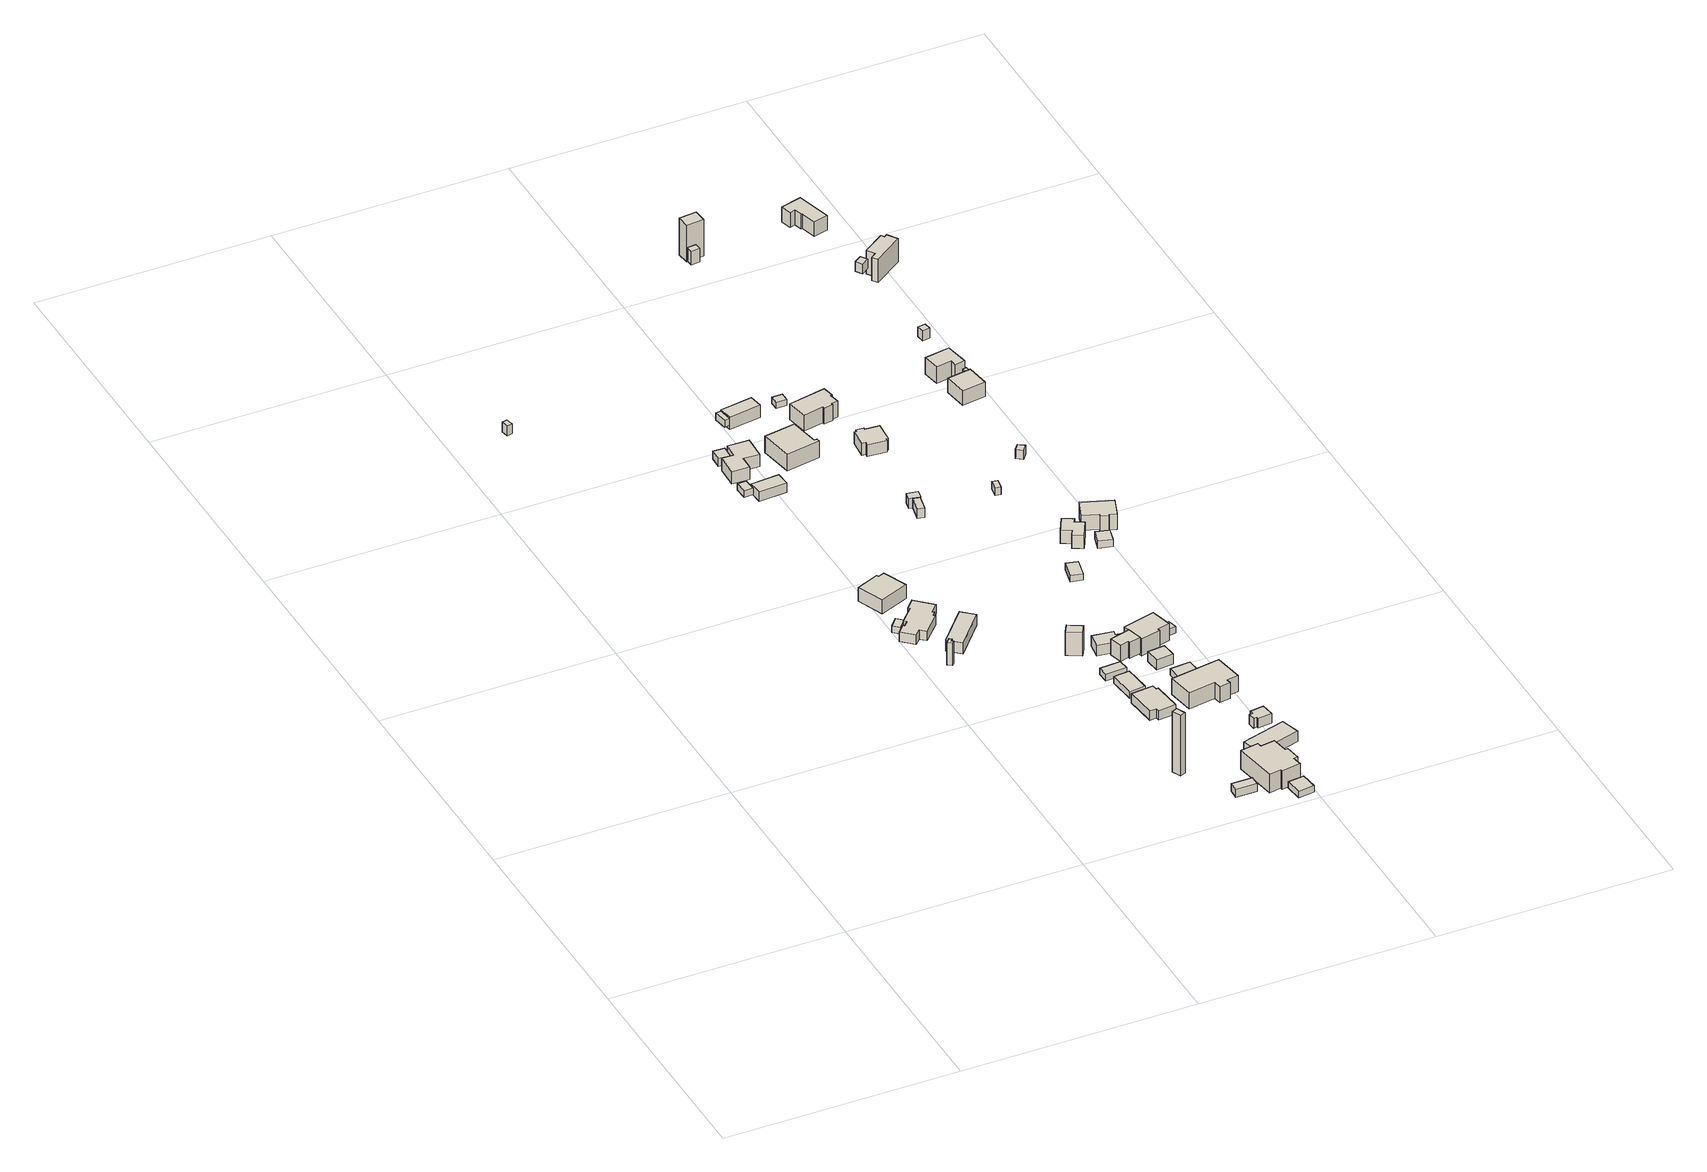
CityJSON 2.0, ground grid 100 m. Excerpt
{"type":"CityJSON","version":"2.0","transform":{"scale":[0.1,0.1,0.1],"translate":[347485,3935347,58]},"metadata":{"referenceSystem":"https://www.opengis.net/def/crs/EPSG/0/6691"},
"CityObjects":{
"building1":{"type":"Building","attributes":{"measuredHeight":5.3,"BuildingIDAttribute.prefecture":"14","BuildingIDAttribute.city":"14151","BuildingDetailAttribute.surveyYear":2015},"geometry":[{"type":"Solid","lod":"1","boundaries":[[[[0,1,2,3]],[[2,4,5,3]],[[1,6,4,2]],[[0,7,6,1]],[[3,5,7,0]],[[4,6,7,5]]]]}]},
"building2":{"type":"Building","attributes":{"usage":"411","storeysAboveGround":1,"BuildingIDAttribute.prefecture":"14","BuildingIDAttribute.city":"14151","BuildingDetailAttribute.totalFloorArea":38.49,"BuildingDetailAttribute.buildingFootprintArea":38.49,"BuildingDetailAttribute.buildingStructureType":"601","BuildingDetailAttribute.buildingStructureOrgType":"1","BuildingDetailAttribute.orgUsage":"10","BuildingDetailAttribute.surveyYear":2015},"geometry":[{"type":"Solid","lod":"1","boundaries":[[[[8,9,10,11]],[[10,12,13,11]],[[9,14,12,10]],[[8,15,14,9]],[[11,13,15,8]],[[12,14,15,13]]]]}]},
"building3":{"type":"Building","attributes":{"BuildingIDAttribute.prefecture":"14","BuildingIDAttribute.city":"14151","BuildingDetailAttribute.surveyYear":2015,"BuildingLandSlideRiskAttribute.description":"1","BuildingLandSlideRiskAttribute.areaType":"1"},"geometry":[{"type":"Solid","lod":"1","boundaries":[[[[16,17,18,19]],[[18,20,21,19]],[[17,22,20,18]],[[16,23,22,17]],[[19,21,23,16]],[[20,22,23,21]]]]}]},
"building4":{"type":"Building","attributes":{"measuredHeight":10.6,"BuildingIDAttribute.prefecture":"14","BuildingIDAttribute.city":"14151","BuildingDetailAttribute.surveyYear":2015,"BuildingLandSlideRiskAttribute.description":"1","BuildingLandSlideRiskAttribute.areaType":"1"},"geometry":[{"type":"Solid","lod":"1","boundaries":[[[[24,25,26,27,28,29]],[[28,30,31,29]],[[27,32,30,28]],[[26,33,32,27]],[[25,34,33,26]],[[24,35,34,25]],[[29,31,35,24]],[[30,32,33,34,35,31]]]]}]},
"building5":{"type":"Building","attributes":{"usage":"411","measuredHeight":4.2,"storeysAboveGround":1,"BuildingIDAttribute.prefecture":"14","BuildingIDAttribute.city":"14151","BuildingDetailAttribute.totalFloorArea":26.59,"BuildingDetailAttribute.buildingFootprintArea":26.59,"BuildingDetailAttribute.buildingStructureType":"601","BuildingDetailAttribute.buildingStructureOrgType":"1","BuildingDetailAttribute.orgUsage":"10","BuildingDetailAttribute.surveyYear":2015},"geometry":[{"type":"Solid","lod":"1","boundaries":[[[[36,37,38,39]],[[38,40,41,39]],[[37,42,40,38]],[[36,43,42,37]],[[39,41,43,36]],[[40,42,43,41]]]]}]},
"building6":{"type":"Building","attributes":{"usage":"411","measuredHeight":4.6,"storeysAboveGround":1,"BuildingIDAttribute.prefecture":"14","BuildingIDAttribute.city":"14151","BuildingDetailAttribute.totalFloorArea":85.21,"BuildingDetailAttribute.buildingFootprintArea":85.21,"BuildingDetailAttribute.buildingStructureType":"610","BuildingDetailAttribute.buildingStructureOrgType":"2","BuildingDetailAttribute.orgUsage":"10","BuildingDetailAttribute.surveyYear":2015},"geometry":[{"type":"Solid","lod":"1","boundaries":[[[[44,45,46,47]],[[46,48,49,47]],[[45,50,48,46]],[[44,51,50,45]],[[47,49,51,44]],[[48,50,51,49]]]]}]},
"building7":{"type":"Building","attributes":{"usage":"411","measuredHeight":6,"storeysAboveGround":2,"BuildingIDAttribute.prefecture":"14","BuildingIDAttribute.city":"14151","BuildingDetailAttribute.totalFloorArea":336.88,"BuildingDetailAttribute.buildingFootprintArea":168.44,"BuildingDetailAttribute.buildingStructureType":"601","BuildingDetailAttribute.buildingStructureOrgType":"1","BuildingDetailAttribute.orgUsage":"10","BuildingDetailAttribute.surveyYear":2015,"BuildingLandSlideRiskAttribute.description":"1","BuildingLandSlideRiskAttribute.areaType":"1"},"geometry":[{"type":"Solid","lod":"1","boundaries":[[[[52,53,54,55,56,57,58,59,60,61,62,63,64,65,66,67]],[[66,68,69,67]],[[65,70,68,66]],[[64,71,70,65]],[[63,72,71,64]],[[62,73,72,63]],[[61,74,73,62]],[[60,75,74,61]],[[59,76,75,60]],[[58,77,76,59]],[[57,78,77,58]],[[56,79,78,57]],[[55,80,79,56]],[[54,81,80,55]],[[53,82,81,54]],[[52,83,82,53]],[[67,69,83,52]],[[68,70,71,72,73,74,75,76,77,78,79,80,81,82,83,69]]]]}]},
"building8":{"type":"Building","attributes":{"usage":"411","measuredHeight":8.8,"storeysAboveGround":1,"BuildingIDAttribute.prefecture":"14","BuildingIDAttribute.city":"14151","BuildingDetailAttribute.totalFloorArea":153.99,"BuildingDetailAttribute.buildingFootprintArea":153.99,"BuildingDetailAttribute.buildingStructureType":"601","BuildingDetailAttribute.buildingStructureOrgType":"1","BuildingDetailAttribute.orgUsage":"10","BuildingDetailAttribute.surveyYear":2015},"geometry":[{"type":"Solid","lod":"1","boundaries":[[[[84,85,86,87,88,89,90,91]],[[90,92,93,91]],[[89,94,92,90]],[[88,95,94,89]],[[87,96,95,88]],[[86,97,96,87]],[[85,98,97,86]],[[84,99,98,85]],[[91,93,99,84]],[[92,94,95,96,97,98,99,93]]]]}]},
"building9":{"type":"Building","attributes":{"measuredHeight":6.4,"BuildingIDAttribute.prefecture":"14","BuildingIDAttribute.city":"14151","BuildingDetailAttribute.surveyYear":2015,"BuildingLandSlideRiskAttribute.description":"1","BuildingLandSlideRiskAttribute.areaType":"1"},"geometry":[{"type":"Solid","lod":"1","boundaries":[[[[100,101,102,103,104,105]],[[104,106,107,105]],[[103,108,106,104]],[[102,109,108,103]],[[101,110,109,102]],[[100,111,110,101]],[[105,107,111,100]],[[106,108,109,110,111,107]]]]}]},
"building10":{"type":"Building","attributes":{"usage":"422","measuredHeight":28.3,"storeysAboveGround":1,"BuildingIDAttribute.prefecture":"14","BuildingIDAttribute.city":"14151","BuildingDetailAttribute.totalFloorArea":10.8,"BuildingDetailAttribute.buildingFootprintArea":10.8,"BuildingDetailAttribute.buildingStructureType":"601","BuildingDetailAttribute.buildingStructureOrgType":"1","BuildingDetailAttribute.orgUsage":"138","BuildingDetailAttribute.surveyYear":2015,"BuildingLandSlideRiskAttribute.description":"1","BuildingLandSlideRiskAttribute.areaType":"1"},"geometry":[{"type":"Solid","lod":"1","boundaries":[[[[112,113,114,115]],[[114,116,117,115]],[[113,118,116,114]],[[112,119,118,113]],[[115,117,119,112]],[[116,118,119,117]]]]}]},
"building11":{"type":"Building","attributes":{"usage":"441","measuredHeight":5.8,"storeysAboveGround":1,"BuildingIDAttribute.prefecture":"14","BuildingIDAttribute.city":"14151","BuildingDetailAttribute.totalFloorArea":125.89,"BuildingDetailAttribute.buildingFootprintArea":125.89,"BuildingDetailAttribute.buildingStructureType":"610","BuildingDetailAttribute.buildingStructureOrgType":"2","BuildingDetailAttribute.orgUsage":"171","BuildingDetailAttribute.surveyYear":2015,"BuildingLandSlideRiskAttribute.description":"1","BuildingLandSlideRiskAttribute.areaType":"1"},"geometry":[{"type":"Solid","lod":"1","boundaries":[[[[120,121,122,123]],[[122,124,125,123]],[[121,126,124,122]],[[120,127,126,121]],[[123,125,127,120]],[[124,126,127,125]]]]}]},
"building12":{"type":"Building","attributes":{"measuredHeight":3.3,"BuildingIDAttribute.prefecture":"14","BuildingIDAttribute.city":"14151","BuildingDetailAttribute.surveyYear":2015},"geometry":[{"type":"Solid","lod":"1","boundaries":[[[[128,129,130,131,132]],[[131,133,134,132]],[[130,135,133,131]],[[129,136,135,130]],[[128,137,136,129]],[[132,134,137,128]],[[133,135,136,137,134]]]]}]},
"building13":{"type":"Building","attributes":{"usage":"411","measuredHeight":3.6,"storeysAboveGround":1,"BuildingIDAttribute.prefecture":"14","BuildingIDAttribute.city":"14151","BuildingDetailAttribute.totalFloorArea":31.59,"BuildingDetailAttribute.buildingFootprintArea":31.59,"BuildingDetailAttribute.buildingStructureType":"601","BuildingDetailAttribute.buildingStructureOrgType":"1","BuildingDetailAttribute.orgUsage":"10","BuildingDetailAttribute.surveyYear":2015,"BuildingLandSlideRiskAttribute.description":"1","BuildingLandSlideRiskAttribute.areaType":"1"},"geometry":[{"type":"Solid","lod":"1","boundaries":[[[[138,139,140,141]],[[140,142,143,141]],[[139,144,142,140]],[[138,145,144,139]],[[141,143,145,138]],[[142,144,145,143]]]]}]},
"building14":{"type":"Building","attributes":{"usage":"411","measuredHeight":10.8,"storeysAboveGround":2,"BuildingIDAttribute.prefecture":"14","BuildingIDAttribute.city":"14151","BuildingDetailAttribute.totalFloorArea":404.63,"BuildingDetailAttribute.buildingFootprintArea":202.32,"BuildingDetailAttribute.buildingStructureType":"601","BuildingDetailAttribute.buildingStructureOrgType":"1","BuildingDetailAttribute.orgUsage":"10","BuildingDetailAttribute.surveyYear":2015},"geometry":[{"type":"Solid","lod":"1","boundaries":[[[[146,147,148,149,150,151]],[[150,152,153,151]],[[149,154,152,150]],[[148,155,154,149]],[[147,156,155,148]],[[146,157,156,147]],[[151,153,157,146]],[[152,154,155,156,157,153]]]]}]},
"building15":{"type":"Building","attributes":{"usage":"411","measuredHeight":6.2,"storeysAboveGround":1,"BuildingIDAttribute.prefecture":"14","BuildingIDAttribute.city":"14151","BuildingDetailAttribute.totalFloorArea":83.81,"BuildingDetailAttribute.buildingFootprintArea":83.81,"BuildingDetailAttribute.buildingStructureType":"601","BuildingDetailAttribute.buildingStructureOrgType":"1","BuildingDetailAttribute.orgUsage":"10","BuildingDetailAttribute.surveyYear":2015},"geometry":[{"type":"Solid","lod":"1","boundaries":[[[[158,159,160,161,162]],[[161,163,164,162]],[[160,165,163,161]],[[159,166,165,160]],[[158,167,166,159]],[[162,164,167,158]],[[163,165,166,167,164]]]]}]},
"building16":{"type":"Building","attributes":{"usage":"411","measuredHeight":6.7,"storeysAboveGround":1,"BuildingIDAttribute.prefecture":"14","BuildingIDAttribute.city":"14151","BuildingDetailAttribute.totalFloorArea":151.53,"BuildingDetailAttribute.buildingFootprintArea":151.53,"BuildingDetailAttribute.buildingStructureType":"601","BuildingDetailAttribute.buildingStructureOrgType":"1","BuildingDetailAttribute.orgUsage":"10","BuildingDetailAttribute.surveyYear":2015,"BuildingRiverFloodingRiskAttribute.description":"1","BuildingRiverFloodingRiskAttribute.rankOrg":"1","BuildingRiverFloodingRiskAttribute.adminType":"2","BuildingRiverFloodingRiskAttribute.scale":"1","BuildingRiverFloodingRiskAttribute.depth":0.41,"BuildingRiverFloodingRiskAttribute.duration":1.92,"BuildingLandSlideRiskAttribute.description":"1","BuildingLandSlideRiskAttribute.areaType":"1"},"geometry":[{"type":"Solid","lod":"1","boundaries":[[[[168,169,170,171,172,173,174,175]],[[174,176,177,175]],[[173,178,176,174]],[[172,179,178,173]],[[171,180,179,172]],[[170,181,180,171]],[[169,182,181,170]],[[168,183,182,169]],[[175,177,183,168]],[[176,178,179,180,181,182,183,177]]]]}]},
"building17":{"type":"Building","attributes":{"usage":"411","measuredHeight":4.1,"storeysAboveGround":1,"BuildingIDAttribute.prefecture":"14","BuildingIDAttribute.city":"14151","BuildingDetailAttribute.totalFloorArea":80.03,"BuildingDetailAttribute.buildingFootprintArea":80.03,"BuildingDetailAttribute.buildingStructureType":"610","BuildingDetailAttribute.buildingStructureOrgType":"2","BuildingDetailAttribute.orgUsage":"10","BuildingDetailAttribute.surveyYear":2015,"BuildingRiverFloodingRiskAttribute.description":"1","BuildingRiverFloodingRiskAttribute.rankOrg":"1","BuildingRiverFloodingRiskAttribute.depth":0.01,"BuildingRiverFloodingRiskAttribute.adminType":"2","BuildingRiverFloodingRiskAttribute.scale":"2","BuildingRiverFloodingRiskAttribute.duration":1.92,"BuildingLandSlideRiskAttribute.description":"1","BuildingLandSlideRiskAttribute.areaType":"1"},"geometry":[{"type":"Solid","lod":"1","boundaries":[[[[184,185,186,187]],[[186,188,189,187]],[[185,190,188,186]],[[184,191,190,185]],[[187,189,191,184]],[[188,190,191,189]]]]}]},
"building18":{"type":"Building","attributes":{"usage":"411","storeysAboveGround":1,"BuildingIDAttribute.prefecture":"14","BuildingIDAttribute.city":"14151","BuildingDetailAttribute.totalFloorArea":42.24,"BuildingDetailAttribute.buildingFootprintArea":42.24,"BuildingDetailAttribute.buildingStructureType":"610","BuildingDetailAttribute.buildingStructureOrgType":"2","BuildingDetailAttribute.orgUsage":"10","BuildingDetailAttribute.surveyYear":2015,"BuildingRiverFloodingRiskAttribute.description":"1","BuildingRiverFloodingRiskAttribute.rankOrg":"1","BuildingRiverFloodingRiskAttribute.depth":0.15,"BuildingRiverFloodingRiskAttribute.adminType":"2","BuildingRiverFloodingRiskAttribute.scale":"2","BuildingRiverFloodingRiskAttribute.duration":1.92,"BuildingLandSlideRiskAttribute.description":"1","BuildingLandSlideRiskAttribute.areaType":"1"},"geometry":[{"type":"Solid","lod":"1","boundaries":[[[[192,193,194,195]],[[194,196,197,195]],[[193,198,196,194]],[[192,199,198,193]],[[195,197,199,192]],[[196,198,199,197]]]]}]},
"building19":{"type":"Building","attributes":{"measuredHeight":13.4,"BuildingIDAttribute.prefecture":"14","BuildingIDAttribute.city":"14151","BuildingDetailAttribute.surveyYear":2015,"BuildingRiverFloodingRiskAttribute.description":"1","BuildingRiverFloodingRiskAttribute.rankOrg":"2","BuildingRiverFloodingRiskAttribute.depth":0.9,"BuildingRiverFloodingRiskAttribute.adminType":"2","BuildingRiverFloodingRiskAttribute.scale":"2","BuildingRiverFloodingRiskAttribute.duration":2.08,"BuildingLandSlideRiskAttribute.description":"1","BuildingLandSlideRiskAttribute.areaType":"1"},"geometry":[{"type":"Solid","lod":"1","boundaries":[[[[200,201,202,203]],[[202,204,205,203]],[[201,206,204,202]],[[200,207,206,201]],[[203,205,207,200]],[[204,206,207,205]]]]}]},
"building20":{"type":"Building","attributes":{"usage":"411","measuredHeight":11.6,"storeysAboveGround":2,"BuildingIDAttribute.prefecture":"14","BuildingIDAttribute.city":"14151","BuildingDetailAttribute.totalFloorArea":455.77,"BuildingDetailAttribute.buildingFootprintArea":227.88,"BuildingDetailAttribute.buildingStructureType":"601","BuildingDetailAttribute.buildingStructureOrgType":"1","BuildingDetailAttribute.orgUsage":"10","BuildingDetailAttribute.surveyYear":2015,"BuildingRiverFloodingRiskAttribute.description":"1","BuildingRiverFloodingRiskAttribute.rankOrg":"1","BuildingRiverFloodingRiskAttribute.depth":0.26,"BuildingRiverFloodingRiskAttribute.adminType":"2","BuildingRiverFloodingRiskAttribute.scale":"2","BuildingRiverFloodingRiskAttribute.duration":2.17,"BuildingLandSlideRiskAttribute.description":"1","BuildingLandSlideRiskAttribute.areaType":"1"},"geometry":[{"type":"Solid","lod":"1","boundaries":[[[[208,209,210,211,212,213,214,215,216,217,218,219]],[[218,220,221,219]],[[217,222,220,218]],[[216,223,222,217]],[[215,224,223,216]],[[214,225,224,215]],[[213,226,225,214]],[[212,227,226,213]],[[211,228,227,212]],[[210,229,228,211]],[[209,230,229,210]],[[208,231,230,209]],[[219,221,231,208]],[[220,222,223,224,225,226,227,228,229,230,231,221]]]]}]},
"building21":{"type":"Building","attributes":{"usage":"411","storeysAboveGround":1,"BuildingIDAttribute.prefecture":"14","BuildingIDAttribute.city":"14151","BuildingDetailAttribute.totalFloorArea":51.06,"BuildingDetailAttribute.buildingFootprintArea":51.06,"BuildingDetailAttribute.buildingStructureType":"601","BuildingDetailAttribute.buildingStructureOrgType":"1","BuildingDetailAttribute.orgUsage":"10","BuildingDetailAttribute.surveyYear":2015,"BuildingRiverFloodingRiskAttribute.description":"1","BuildingRiverFloodingRiskAttribute.rankOrg":"1","BuildingRiverFloodingRiskAttribute.adminType":"2","BuildingRiverFloodingRiskAttribute.scale":"1","BuildingRiverFloodingRiskAttribute.depth":0.18,"BuildingLandSlideRiskAttribute.description":"1","BuildingLandSlideRiskAttribute.areaType":"1"},"geometry":[{"type":"Solid","lod":"1","boundaries":[[[[232,233,234,235]],[[234,236,237,235]],[[233,238,236,234]],[[232,239,238,233]],[[235,237,239,232]],[[236,238,239,237]]]]}]},
"building22":{"type":"Building","attributes":{"measuredHeight":7.9,"BuildingIDAttribute.prefecture":"14","BuildingIDAttribute.city":"14151","BuildingDetailAttribute.surveyYear":2015},"geometry":[{"type":"Solid","lod":"1","boundaries":[[[[240,241,242,243]],[[242,244,245,243]],[[241,246,244,242]],[[240,247,246,241]],[[243,245,247,240]],[[244,246,247,245]]]]}]},
"building23":{"type":"Building","attributes":{"BuildingIDAttribute.prefecture":"14","BuildingIDAttribute.city":"14151","BuildingDetailAttribute.surveyYear":2015},"geometry":[{"type":"Solid","lod":"1","boundaries":[[[[248,249,250,251]],[[250,252,253,251]],[[249,254,252,250]],[[248,255,254,249]],[[251,253,255,248]],[[252,254,255,253]]]]}]},
"building24":{"type":"Building","attributes":{"measuredHeight":5.3,"BuildingIDAttribute.prefecture":"14","BuildingIDAttribute.city":"14151","BuildingDetailAttribute.surveyYear":2015},"geometry":[{"type":"Solid","lod":"1","boundaries":[[[[256,257,258,242,241,259]],[[241,260,261,259]],[[242,262,260,241]],[[258,263,262,242]],[[257,264,263,258]],[[256,265,264,257]],[[259,261,265,256]],[[260,262,263,264,265,261]]]]}]},
"building25":{"type":"Building","attributes":{"usage":"411","measuredHeight":10,"storeysAboveGround":2,"BuildingIDAttribute.prefecture":"14","BuildingIDAttribute.city":"14151","BuildingDetailAttribute.totalFloorArea":257.56,"BuildingDetailAttribute.buildingFootprintArea":128.78,"BuildingDetailAttribute.buildingStructureType":"601","BuildingDetailAttribute.buildingStructureOrgType":"1","BuildingDetailAttribute.orgUsage":"10","BuildingDetailAttribute.surveyYear":2015},"geometry":[{"type":"Solid","lod":"1","boundaries":[[[[266,267,268,269,270,271,272,273,274,275]],[[274,276,277,275]],[[273,278,276,274]],[[272,279,278,273]],[[271,280,279,272]],[[270,281,280,271]],[[269,282,281,270]],[[268,283,282,269]],[[267,284,283,268]],[[266,285,284,267]],[[275,277,285,266]],[[276,278,279,280,281,282,283,284,285,277]]]]}]},
"building26":{"type":"Building","attributes":{"usage":"411","measuredHeight":5.3,"storeysAboveGround":1,"BuildingIDAttribute.prefecture":"14","BuildingIDAttribute.city":"14151","BuildingDetailAttribute.totalFloorArea":72.63,"BuildingDetailAttribute.buildingFootprintArea":72.63,"BuildingDetailAttribute.buildingStructureType":"601","BuildingDetailAttribute.buildingStructureOrgType":"1","BuildingDetailAttribute.orgUsage":"10","BuildingDetailAttribute.surveyYear":2015,"BuildingRiverFloodingRiskAttribute.description":"1","BuildingRiverFloodingRiskAttribute.rankOrg":"2","BuildingRiverFloodingRiskAttribute.depth":1.28,"BuildingRiverFloodingRiskAttribute.adminType":"2","BuildingRiverFloodingRiskAttribute.scale":"2","BuildingRiverFloodingRiskAttribute.duration":2.08,"BuildingLandSlideRiskAttribute.description":"1","BuildingLandSlideRiskAttribute.areaType":"1"},"geometry":[{"type":"Solid","lod":"1","boundaries":[[[[286,287,288,289,290,291,292,293]],[[292,294,295,293]],[[291,296,294,292]],[[290,297,296,291]],[[289,298,297,290]],[[288,299,298,289]],[[287,300,299,288]],[[286,301,300,287]],[[293,295,301,286]],[[294,296,297,298,299,300,301,295]]]]}]},
"building27":{"type":"Building","attributes":{"usage":"411","measuredHeight":6.2,"storeysAboveGround":2,"BuildingIDAttribute.prefecture":"14","BuildingIDAttribute.city":"14151","BuildingDetailAttribute.totalFloorArea":341.11,"BuildingDetailAttribute.buildingFootprintArea":170.55,"BuildingDetailAttribute.buildingStructureType":"601","BuildingDetailAttribute.buildingStructureOrgType":"1","BuildingDetailAttribute.orgUsage":"10","BuildingDetailAttribute.surveyYear":2015,"BuildingRiverFloodingRiskAttribute.description":"1","BuildingRiverFloodingRiskAttribute.rankOrg":"1","BuildingRiverFloodingRiskAttribute.adminType":"2","BuildingRiverFloodingRiskAttribute.scale":"1","BuildingRiverFloodingRiskAttribute.depth":0.61,"BuildingRiverFloodingRiskAttribute.duration":2.17,"BuildingLandSlideRiskAttribute.description":"1","BuildingLandSlideRiskAttribute.areaType":"1"},"geometry":[{"type":"Solid","lod":"1","boundaries":[[[[302,303,304,305]],[[304,306,307,305]],[[303,308,306,304]],[[302,309,308,303]],[[305,307,309,302]],[[306,308,309,307]]]]}]},
"building28":{"type":"Building","attributes":{"usage":"411","measuredHeight":8.1,"storeysAboveGround":2,"BuildingIDAttribute.prefecture":"14","BuildingIDAttribute.city":"14151","BuildingDetailAttribute.totalFloorArea":94.32,"BuildingDetailAttribute.buildingFootprintArea":47.16,"BuildingDetailAttribute.buildingStructureType":"601","BuildingDetailAttribute.buildingStructureOrgType":"1","BuildingDetailAttribute.orgUsage":"10","BuildingDetailAttribute.surveyYear":2015,"BuildingRiverFloodingRiskAttribute.description":"1","BuildingRiverFloodingRiskAttribute.rankOrg":"2","BuildingRiverFloodingRiskAttribute.depth":0.56,"BuildingRiverFloodingRiskAttribute.adminType":"2","BuildingRiverFloodingRiskAttribute.scale":"2","BuildingRiverFloodingRiskAttribute.duration":2.08,"BuildingLandSlideRiskAttribute.description":"1","BuildingLandSlideRiskAttribute.areaType":"1"},"geometry":[{"type":"Solid","lod":"1","boundaries":[[[[310,311,312,313,314,315]],[[314,316,317,315]],[[313,318,316,314]],[[312,319,318,313]],[[311,320,319,312]],[[310,321,320,311]],[[315,317,321,310]],[[316,318,319,320,321,317]]]]}]},
"building29":{"type":"Building","attributes":{"usage":"411","measuredHeight":6.6,"storeysAboveGround":1,"BuildingIDAttribute.prefecture":"14","BuildingIDAttribute.city":"14151","BuildingDetailAttribute.totalFloorArea":65.5,"BuildingDetailAttribute.buildingFootprintArea":65.5,"BuildingDetailAttribute.buildingStructureType":"601","BuildingDetailAttribute.buildingStructureOrgType":"1","BuildingDetailAttribute.orgUsage":"10","BuildingDetailAttribute.surveyYear":2015},"geometry":[{"type":"Solid","lod":"1","boundaries":[[[[322,323,324,325,326,327,328,329,330,331,332,333]],[[332,334,335,333]],[[331,336,334,332]],[[330,337,336,331]],[[329,338,337,330]],[[328,339,338,329]],[[327,340,339,328]],[[326,341,340,327]],[[325,342,341,326]],[[324,343,342,325]],[[323,344,343,324]],[[322,345,344,323]],[[333,335,345,322]],[[334,336,337,338,339,340,341,342,343,344,345,335]]]]}]},
"building30":{"type":"Building","attributes":{"usage":"411","measuredHeight":9,"storeysAboveGround":2,"BuildingIDAttribute.prefecture":"14","BuildingIDAttribute.city":"14151","BuildingDetailAttribute.totalFloorArea":408.32,"BuildingDetailAttribute.buildingFootprintArea":204.16,"BuildingDetailAttribute.buildingStructureType":"601","BuildingDetailAttribute.buildingStructureOrgType":"1","BuildingDetailAttribute.orgUsage":"10","BuildingDetailAttribute.surveyYear":2015,"BuildingRiverFloodingRiskAttribute.description":"1","BuildingRiverFloodingRiskAttribute.rankOrg":"1","BuildingRiverFloodingRiskAttribute.adminType":"2","BuildingRiverFloodingRiskAttribute.scale":"1","BuildingRiverFloodingRiskAttribute.depth":0.4,"BuildingRiverFloodingRiskAttribute.duration":3.83,"BuildingLandSlideRiskAttribute.description":"1","BuildingLandSlideRiskAttribute.areaType":"1"},"geometry":[{"type":"Solid","lod":"1","boundaries":[[[[346,347,348,349,350,351,352,353]],[[352,354,355,353]],[[351,356,354,352]],[[350,357,356,351]],[[349,358,357,350]],[[348,359,358,349]],[[347,360,359,348]],[[346,361,360,347]],[[353,355,361,346]],[[354,356,357,358,359,360,361,355]]]]}]},
"building31":{"type":"Building","attributes":{"usage":"411","measuredHeight":5.1,"storeysAboveGround":2,"BuildingIDAttribute.prefecture":"14","BuildingIDAttribute.city":"14151","BuildingDetailAttribute.totalFloorArea":80.54,"BuildingDetailAttribute.buildingFootprintArea":40.27,"BuildingDetailAttribute.buildingStructureType":"601","BuildingDetailAttribute.buildingStructureOrgType":"1","BuildingDetailAttribute.orgUsage":"10","BuildingDetailAttribute.surveyYear":2015,"BuildingRiverFloodingRiskAttribute.description":"1","BuildingRiverFloodingRiskAttribute.rankOrg":"1","BuildingRiverFloodingRiskAttribute.depth":0.43,"BuildingRiverFloodingRiskAttribute.adminType":"2","BuildingRiverFloodingRiskAttribute.scale":"2","BuildingRiverFloodingRiskAttribute.duration":1.92},"geometry":[{"type":"Solid","lod":"1","boundaries":[[[[362,363,364,365]],[[364,366,367,365]],[[363,368,366,364]],[[362,369,368,363]],[[365,367,369,362]],[[366,368,369,367]]]]}]},
"building32":{"type":"Building","attributes":{"usage":"411","measuredHeight":3.3,"storeysAboveGround":1,"BuildingIDAttribute.prefecture":"14","BuildingIDAttribute.city":"14151","BuildingDetailAttribute.totalFloorArea":53.69,"BuildingDetailAttribute.buildingFootprintArea":53.69,"BuildingDetailAttribute.buildingStructureType":"610","BuildingDetailAttribute.buildingStructureOrgType":"2","BuildingDetailAttribute.orgUsage":"10","BuildingDetailAttribute.surveyYear":2015,"BuildingRiverFloodingRiskAttribute.description":"1","BuildingRiverFloodingRiskAttribute.rankOrg":"1","BuildingRiverFloodingRiskAttribute.adminType":"2","BuildingRiverFloodingRiskAttribute.scale":"1","BuildingRiverFloodingRiskAttribute.depth":0.62,"BuildingRiverFloodingRiskAttribute.duration":3.83,"BuildingLandSlideRiskAttribute.description":"1","BuildingLandSlideRiskAttribute.areaType":"1"},"geometry":[{"type":"Solid","lod":"1","boundaries":[[[[370,371,372,373]],[[372,374,375,373]],[[371,376,374,372]],[[370,377,376,371]],[[373,375,377,370]],[[374,376,377,375]]]]}]},
"building33":{"type":"Building","attributes":{"usage":"411","measuredHeight":5.5,"storeysAboveGround":1,"BuildingIDAttribute.prefecture":"14","BuildingIDAttribute.city":"14151","BuildingDetailAttribute.totalFloorArea":38.95,"BuildingDetailAttribute.buildingFootprintArea":38.95,"BuildingDetailAttribute.buildingStructureType":"610","BuildingDetailAttribute.buildingStructureOrgType":"2","BuildingDetailAttribute.orgUsage":"10","BuildingDetailAttribute.surveyYear":2015,"BuildingRiverFloodingRiskAttribute.description":"1","BuildingRiverFloodingRiskAttribute.rankOrg":"1","BuildingRiverFloodingRiskAttribute.adminType":"2","BuildingRiverFloodingRiskAttribute.scale":"1","BuildingRiverFloodingRiskAttribute.depth":0.92,"BuildingRiverFloodingRiskAttribute.duration":3.5,"BuildingLandSlideRiskAttribute.description":"1","BuildingLandSlideRiskAttribute.areaType":"1"},"geometry":[{"type":"Solid","lod":"1","boundaries":[[[[378,379,380,381,382,383,384,385]],[[384,386,387,385]],[[383,388,386,384]],[[382,389,388,383]],[[381,390,389,382]],[[380,391,390,381]],[[379,392,391,380]],[[378,393,392,379]],[[385,387,393,378]],[[386,388,389,390,391,392,393,387]]]]}]},
"building34":{"type":"Building","attributes":{"measuredHeight":4.4,"BuildingIDAttribute.prefecture":"14","BuildingIDAttribute.city":"14151","BuildingDetailAttribute.surveyYear":2015},"geometry":[{"type":"Solid","lod":"1","boundaries":[[[[394,395,396,397]],[[396,398,399,397]],[[395,400,398,396]],[[394,401,400,395]],[[397,399,401,394]],[[398,400,401,399]]]]}]},
"building35":{"type":"Building","attributes":{"usage":"411","measuredHeight":9.3,"storeysAboveGround":2,"BuildingIDAttribute.prefecture":"14","BuildingIDAttribute.city":"14151","BuildingDetailAttribute.totalFloorArea":243.33,"BuildingDetailAttribute.buildingFootprintArea":121.67,"BuildingDetailAttribute.buildingStructureType":"601","BuildingDetailAttribute.buildingStructureOrgType":"1","BuildingDetailAttribute.orgUsage":"10","BuildingDetailAttribute.surveyYear":2015,"BuildingRiverFloodingRiskAttribute.description":"1","BuildingRiverFloodingRiskAttribute.rankOrg":"1","BuildingRiverFloodingRiskAttribute.adminType":"2","BuildingRiverFloodingRiskAttribute.scale":"1","BuildingRiverFloodingRiskAttribute.depth":0.59,"BuildingRiverFloodingRiskAttribute.duration":3.33,"BuildingLandSlideRiskAttribute.description":"1","BuildingLandSlideRiskAttribute.areaType":"1"},"geometry":[{"type":"Solid","lod":"1","boundaries":[[[[402,403,404,405,406,407]],[[406,408,409,407]],[[405,410,408,406]],[[404,411,410,405]],[[403,412,411,404]],[[402,413,412,403]],[[407,409,413,402]],[[408,410,411,412,413,409]]]]}]},
"building36":{"type":"Building","attributes":{"usage":"411","storeysAboveGround":1,"BuildingIDAttribute.prefecture":"14","BuildingIDAttribute.city":"14151","BuildingDetailAttribute.totalFloorArea":36,"BuildingDetailAttribute.buildingFootprintArea":36,"BuildingDetailAttribute.buildingStructureType":"601","BuildingDetailAttribute.buildingStructureOrgType":"1","BuildingDetailAttribute.orgUsage":"10","BuildingDetailAttribute.surveyYear":2015,"BuildingRiverFloodingRiskAttribute.description":"1","BuildingRiverFloodingRiskAttribute.rankOrg":"1","BuildingRiverFloodingRiskAttribute.depth":0.13,"BuildingRiverFloodingRiskAttribute.adminType":"2","BuildingRiverFloodingRiskAttribute.scale":"2","BuildingRiverFloodingRiskAttribute.duration":1.25},"geometry":[{"type":"Solid","lod":"1","boundaries":[[[[414,415,416,417]],[[416,418,419,417]],[[415,420,418,416]],[[414,421,420,415]],[[417,419,421,414]],[[418,420,421,419]]]]}]},
"building37":{"type":"Building","attributes":{"BuildingIDAttribute.prefecture":"14","BuildingIDAttribute.city":"14151","BuildingDetailAttribute.surveyYear":2015,"BuildingRiverFloodingRiskAttribute.description":"1","BuildingRiverFloodingRiskAttribute.rankOrg":"1","BuildingRiverFloodingRiskAttribute.adminType":"2","BuildingRiverFloodingRiskAttribute.scale":"1","BuildingRiverFloodingRiskAttribute.depth":0.6,"BuildingRiverFloodingRiskAttribute.duration":3.33},"geometry":[{"type":"Solid","lod":"1","boundaries":[[[[422,423,424,425]],[[424,426,427,425]],[[423,428,426,424]],[[422,429,428,423]],[[425,427,429,422]],[[426,428,429,427]]]]}]},
"building38":{"type":"Building","attributes":{"measuredHeight":3.9,"BuildingIDAttribute.prefecture":"14","BuildingIDAttribute.city":"14151","BuildingDetailAttribute.surveyYear":2015},"geometry":[{"type":"Solid","lod":"1","boundaries":[[[[430,431,432,433]],[[432,434,435,433]],[[431,436,434,432]],[[430,437,436,431]],[[433,435,437,430]],[[434,436,437,435]]]]}]},
"building39":{"type":"Building","attributes":{"usage":"411","measuredHeight":10.2,"storeysAboveGround":2,"BuildingIDAttribute.prefecture":"14","BuildingIDAttribute.city":"14151","BuildingDetailAttribute.totalFloorArea":132.44,"BuildingDetailAttribute.buildingFootprintArea":66.22,"BuildingDetailAttribute.buildingStructureType":"601","BuildingDetailAttribute.buildingStructureOrgType":"1","BuildingDetailAttribute.orgUsage":"10","BuildingDetailAttribute.surveyYear":2015,"BuildingRiverFloodingRiskAttribute.description":"1","BuildingRiverFloodingRiskAttribute.rankOrg":"1","BuildingRiverFloodingRiskAttribute.adminType":"2","BuildingRiverFloodingRiskAttribute.scale":"1","BuildingRiverFloodingRiskAttribute.depth":0.64,"BuildingRiverFloodingRiskAttribute.duration":3.75},"geometry":[{"type":"Solid","lod":"1","boundaries":[[[[438,439,440,441,442,443,444,445]],[[444,446,447,445]],[[443,448,446,444]],[[442,449,448,443]],[[441,450,449,442]],[[440,451,450,441]],[[439,452,451,440]],[[438,453,452,439]],[[445,447,453,438]],[[446,448,449,450,451,452,453,447]]]]}]},
"building40":{"type":"Building","attributes":{"usage":"411","measuredHeight":3.8,"storeysAboveGround":1,"BuildingIDAttribute.prefecture":"14","BuildingIDAttribute.city":"14151","BuildingDetailAttribute.totalFloorArea":31.02,"BuildingDetailAttribute.buildingFootprintArea":31.02,"BuildingDetailAttribute.buildingStructureType":"601","BuildingDetailAttribute.buildingStructureOrgType":"1","BuildingDetailAttribute.orgUsage":"10","BuildingDetailAttribute.surveyYear":2015,"BuildingRiverFloodingRiskAttribute.description":"1","BuildingRiverFloodingRiskAttribute.rankOrg":"1","BuildingRiverFloodingRiskAttribute.adminType":"2","BuildingRiverFloodingRiskAttribute.scale":"1","BuildingRiverFloodingRiskAttribute.depth":1.05,"BuildingRiverFloodingRiskAttribute.duration":3.75},"geometry":[{"type":"Solid","lod":"1","boundaries":[[[[454,455,456,457]],[[456,458,459,457]],[[455,460,458,456]],[[454,461,460,455]],[[457,459,461,454]],[[458,460,461,459]]]]}]},
"building41":{"type":"Building","attributes":{"usage":"431","measuredHeight":14.3,"storeysAboveGround":1,"BuildingIDAttribute.prefecture":"14","BuildingIDAttribute.city":"14151","BuildingDetailAttribute.totalFloorArea":26.83,"BuildingDetailAttribute.buildingFootprintArea":26.83,"BuildingDetailAttribute.buildingStructureType":"610","BuildingDetailAttribute.buildingStructureOrgType":"2","BuildingDetailAttribute.orgUsage":"143","BuildingDetailAttribute.surveyYear":2015,"BuildingLandSlideRiskAttribute.description":"1","BuildingLandSlideRiskAttribute.areaType":"1"},"geometry":[{"type":"Solid","lod":"1","boundaries":[[[[462,463,464,465]],[[464,466,467,465]],[[463,468,466,464]],[[462,469,468,463]],[[465,467,469,462]],[[466,468,469,467]]]]}]},
"building42":{"type":"Building","attributes":{"measuredHeight":7.5,"BuildingIDAttribute.prefecture":"14","BuildingIDAttribute.city":"14151","BuildingDetailAttribute.surveyYear":2015,"BuildingRiverFloodingRiskAttribute.description":"1","BuildingRiverFloodingRiskAttribute.rankOrg":"1","BuildingRiverFloodingRiskAttribute.adminType":"2","BuildingRiverFloodingRiskAttribute.scale":"1"},"geometry":[{"type":"Solid","lod":"1","boundaries":[[[[470,471,472,473]],[[472,474,475,473]],[[471,476,474,472]],[[470,477,476,471]],[[473,475,477,470]],[[474,476,477,475]]]]}]},
"building43":{"type":"Building","attributes":{"usage":"431","measuredHeight":18,"storeysAboveGround":1,"BuildingIDAttribute.prefecture":"14","BuildingIDAttribute.city":"14151","BuildingDetailAttribute.totalFloorArea":41.31,"BuildingDetailAttribute.buildingFootprintArea":41.31,"BuildingDetailAttribute.buildingStructureType":"610","BuildingDetailAttribute.buildingStructureOrgType":"2","BuildingDetailAttribute.orgUsage":"143","BuildingDetailAttribute.surveyYear":2015,"BuildingLandSlideRiskAttribute.description":"1","BuildingLandSlideRiskAttribute.areaType":"1"},"geometry":[{"type":"Solid","lod":"1","boundaries":[[[[478,479,480,481]],[[480,482,483,481]],[[479,484,482,480]],[[478,485,484,479]],[[481,483,485,478]],[[482,484,485,483]]]]}]},
"building44":{"type":"Building","attributes":{"usage":"411","measuredHeight":9,"storeysAboveGround":1,"BuildingIDAttribute.prefecture":"14","BuildingIDAttribute.city":"14151","BuildingDetailAttribute.totalFloorArea":123.15,"BuildingDetailAttribute.buildingFootprintArea":123.15,"BuildingDetailAttribute.buildingStructureType":"601","BuildingDetailAttribute.buildingStructureOrgType":"1","BuildingDetailAttribute.orgUsage":"10","BuildingDetailAttribute.surveyYear":2015,"BuildingRiverFloodingRiskAttribute.description":"1","BuildingRiverFloodingRiskAttribute.rankOrg":"1","BuildingRiverFloodingRiskAttribute.adminType":"2","BuildingRiverFloodingRiskAttribute.scale":"1","BuildingRiverFloodingRiskAttribute.depth":0.66,"BuildingRiverFloodingRiskAttribute.duration":3.75},"geometry":[{"type":"Solid","lod":"1","boundaries":[[[[486,487,488,489,490,491,492,493]],[[492,494,495,493]],[[491,496,494,492]],[[490,497,496,491]],[[489,498,497,490]],[[488,499,498,489]],[[487,500,499,488]],[[486,501,500,487]],[[493,495,501,486]],[[494,496,497,498,499,500,501,495]]]]}]},
"building45":{"type":"Building","attributes":{"usage":"411","measuredHeight":8.4,"storeysAboveGround":2,"BuildingIDAttribute.prefecture":"14","BuildingIDAttribute.city":"14151","BuildingDetailAttribute.totalFloorArea":174.75,"BuildingDetailAttribute.buildingFootprintArea":87.38,"BuildingDetailAttribute.buildingStructureType":"601","BuildingDetailAttribute.buildingStructureOrgType":"1","BuildingDetailAttribute.orgUsage":"10","BuildingDetailAttribute.surveyYear":2015,"BuildingRiverFloodingRiskAttribute.description":"1","BuildingRiverFloodingRiskAttribute.rankOrg":"1","BuildingRiverFloodingRiskAttribute.adminType":"2","BuildingRiverFloodingRiskAttribute.scale":"1"},"geometry":[{"type":"Solid","lod":"1","boundaries":[[[[502,503,504,505]],[[504,506,507,505]],[[503,508,506,504]],[[502,509,508,503]],[[505,507,509,502]],[[506,508,509,507]]]]}]},
"building46":{"type":"Building","attributes":{"usage":"411","measuredHeight":9,"storeysAboveGround":2,"BuildingIDAttribute.prefecture":"14","BuildingIDAttribute.city":"14151","BuildingDetailAttribute.totalFloorArea":159.65,"BuildingDetailAttribute.buildingFootprintArea":79.83,"BuildingDetailAttribute.buildingStructureType":"601","BuildingDetailAttribute.buildingStructureOrgType":"1","BuildingDetailAttribute.orgUsage":"10","BuildingDetailAttribute.surveyYear":2015},"geometry":[{"type":"Solid","lod":"1","boundaries":[[[[510,511,512,513,514,515]],[[514,516,517,515]],[[513,518,516,514]],[[512,519,518,513]],[[511,520,519,512]],[[510,521,520,511]],[[515,517,521,510]],[[516,518,519,520,521,517]]]]}]},
"building47":{"type":"Building","attributes":{"measuredHeight":4.6,"BuildingIDAttribute.prefecture":"14","BuildingIDAttribute.city":"14151","BuildingDetailAttribute.surveyYear":2015},"geometry":[{"type":"Solid","lod":"1","boundaries":[[[[522,523,524,525]],[[524,526,527,525]],[[523,528,526,524]],[[522,529,528,523]],[[525,527,529,522]],[[526,528,529,527]]]]}]},
"building48":{"type":"Building","attributes":{"measuredHeight":5.2,"BuildingIDAttribute.prefecture":"14","BuildingIDAttribute.city":"14151","BuildingDetailAttribute.surveyYear":2015},"geometry":[{"type":"Solid","lod":"1","boundaries":[[[[530,531,532,533]],[[532,534,535,533]],[[531,536,534,532]],[[530,537,536,531]],[[533,535,537,530]],[[534,536,537,535]]]]}]},
"building49":{"type":"Building","attributes":{"measuredHeight":5.2,"BuildingIDAttribute.prefecture":"14","BuildingIDAttribute.city":"14151","BuildingDetailAttribute.surveyYear":2015,"BuildingRiverFloodingRiskAttribute.description":"1","BuildingRiverFloodingRiskAttribute.rankOrg":"1","BuildingRiverFloodingRiskAttribute.adminType":"2","BuildingRiverFloodingRiskAttribute.scale":"1","BuildingRiverFloodingRiskAttribute.depth":0.28,"BuildingRiverFloodingRiskAttribute.duration":2.17,"BuildingLandSlideRiskAttribute.description":"1","BuildingLandSlideRiskAttribute.areaType":"1"},"geometry":[{"type":"Solid","lod":"1","boundaries":[[[[538,539,540,541]],[[540,542,543,541]],[[539,544,542,540]],[[538,545,544,539]],[[541,543,545,538]],[[542,544,545,543]]]]}]},
"building50":{"type":"Building","attributes":{"usage":"411","measuredHeight":7.5,"storeysAboveGround":1,"BuildingIDAttribute.prefecture":"14","BuildingIDAttribute.city":"14151","BuildingDetailAttribute.totalFloorArea":114.64,"BuildingDetailAttribute.buildingFootprintArea":114.64,"BuildingDetailAttribute.buildingStructureType":"601","BuildingDetailAttribute.buildingStructureOrgType":"1","BuildingDetailAttribute.orgUsage":"10","BuildingDetailAttribute.surveyYear":2015,"BuildingRiverFloodingRiskAttribute.description":"1","BuildingRiverFloodingRiskAttribute.rankOrg":"1","BuildingRiverFloodingRiskAttribute.adminType":"2","BuildingRiverFloodingRiskAttribute.scale":"1","BuildingRiverFloodingRiskAttribute.duration":1.25,"BuildingRiverFloodingRiskAttribute.depth":1.67,"BuildingLandSlideRiskAttribute.description":"1","BuildingLandSlideRiskAttribute.areaType":"1"},"geometry":[{"type":"Solid","lod":"1","boundaries":[[[[546,547,548,549,550,551,552,553]],[[552,554,555,553]],[[551,556,554,552]],[[550,557,556,551]],[[549,558,557,550]],[[548,559,558,549]],[[547,560,559,548]],[[546,561,560,547]],[[553,555,561,546]],[[554,556,557,558,559,560,561,555]]]]}]},
"building51":{"type":"Building","attributes":{"usage":"411","measuredHeight":11.5,"storeysAboveGround":3,"BuildingIDAttribute.prefecture":"14","BuildingIDAttribute.city":"14151","BuildingDetailAttribute.totalFloorArea":214.44,"BuildingDetailAttribute.buildingFootprintArea":71.48,"BuildingDetailAttribute.buildingStructureType":"601","BuildingDetailAttribute.buildingStructureOrgType":"1","BuildingDetailAttribute.orgUsage":"10","BuildingDetailAttribute.surveyYear":2015,"BuildingRiverFloodingRiskAttribute.description":"1","BuildingRiverFloodingRiskAttribute.rankOrg":"1","BuildingRiverFloodingRiskAttribute.adminType":"2","BuildingRiverFloodingRiskAttribute.scale":"1","BuildingRiverFloodingRiskAttribute.depth":3.41,"BuildingRiverFloodingRiskAttribute.duration":2.17,"BuildingLandSlideRiskAttribute.description":"1","BuildingLandSlideRiskAttribute.areaType":"1"},"geometry":[{"type":"Solid","lod":"1","boundaries":[[[[562,563,564,565,566,567,568,569]],[[568,570,571,569]],[[567,572,570,568]],[[566,573,572,567]],[[565,574,573,566]],[[564,575,574,565]],[[563,576,575,564]],[[562,577,576,563]],[[569,571,577,562]],[[570,572,573,574,575,576,577,571]]]]}]}
},
"vertices":[
[5,3001,391],[28,3006,391],[35,2974,391],[12,2969,391],[35,2974,437],[12,2969,437],[28,3006,437],[5,3001,437],
[758,2374,269],[720,2372,269],[717,2426,269],[755,2428,269],[717,2426,299],[755,2428,299],[720,2372,299],[758,2374,299],
[967,1597,64],[1001,1637,64],[1027,1613,64],[993,1574,64],[1027,1613,94],[993,1574,94],[1001,1637,94],[967,1597,94],
[1080,1352,37],[1097,1372,37],[1107,1363,37],[1100,1354,37],[1106,1348,37],[1097,1338,37],[1106,1348,142],[1097,1338,142],[1100,1354,142],[1107,1363,142],[1097,1372,142],[1080,1352,142],
[717,2592,272],[720,2645,272],[769,2643,272],[766,2589,272],[769,2643,308],[766,2589,308],[720,2645,308],[717,2592,308],
[888,2418,249],[892,2357,249],[772,2349,249],[768,2410,249],[772,2349,293],[768,2410,293],[892,2357,293],[888,2418,293],
[971,1541,58],[1002,1574,58],[1008,1569,58],[1026,1588,58],[1015,1598,58],[1074,1661,58],[1068,1667,58],[1104,1706,58],[1174,1640,58],[1141,1604,58],[1147,1598,58],[1134,1584,58],[1141,1577,58],[1068,1499,58],[1045,1520,58],[1020,1494,58],[1045,1520,102],[1020,1494,102],[1068,1499,102],[1141,1577,102],[1134,1584,102],[1147,1598,102],[1141,1604,102],[1174,1640,102],[1104,1706,102],[1068,1667,102],[1074,1661,102],[1015,1598,102],[1026,1588,102],[1008,1569,102],[1002,1574,102],[971,1541,102],
[718,2476,264],[722,2573,264],[773,2571,264],[775,2635,264],[866,2632,264],[862,2532,264],[794,2534,264],[792,2473,264],[794,2534,322],[792,2473,322],[862,2532,322],[866,2632,322],[775,2635,322],[773,2571,322],[722,2573,322],[718,2476,322],
[938,1830,68],[1035,1871,68],[1039,1862,68],[1066,1873,68],[1109,1768,68],[984,1717,68],[1109,1768,132],[984,1717,132],[1066,1873,132],[1039,1862,132],[1035,1871,132],[938,1830,132],
[1517,295,87],[1541,305,87],[1557,266,87],[1534,256,87],[1557,266,370],[1534,256,370],[1541,305,370],[1517,295,370],
[1119,1444,30],[1245,1586,30],[1296,1541,30],[1170,1398,30],[1296,1541,82],[1170,1398,82],[1245,1586,82],[1119,1444,82],
[869,2884,261],[878,2827,261],[855,2823,261],[846,2881,261],[869,2885,261],[846,2881,293],[869,2885,293],[855,2823,293],[878,2827,293],[869,2884,293],
[1693,145,39],[1782,144,39],[1781,102,39],[1692,102,39],[1781,102,75],[1692,102,75],[1782,144,75],[1693,145,75],
[939,2645,232],[1074,2668,232],[1096,2542,232],[1108,2544,232],[1111,2527,232],[964,2501,232],[1111,2527,309],[964,2501,309],[1108,2544,309],[1096,2542,309],[1074,2668,309],[939,2645,309],
[1007,2905,242],[1017,2846,242],[878,2825,242],[878,2827,242],[869,2884,242],[878,2827,299],[869,2884,299],[878,2825,299],[1017,2846,299],[1007,2905,299],
[1647,704,32],[1619,701,32],[1605,833,32],[1701,843,32],[1704,820,32],[1712,821,32],[1726,695,32],[1649,687,32],[1726,695,75],[1649,687,75],[1712,821,75],[1704,820,75],[1701,843,75],[1605,833,75],[1619,701,75],[1647,704,75],
[1599,975,34],[1668,981,34],[1679,866,34],[1611,859,34],[1679,866,65],[1611,859,65],[1668,981,65],[1599,975,65],
[1574,1043,37],[1663,1049,37],[1667,1002,37],[1577,996,37],[1667,1002,67],[1577,996,67],[1663,1049,67],[1574,1043,67],
[1524,1240,15],[1547,1278,15],[1604,1245,15],[1581,1207,15],[1604,1245,125],[1581,1207,125],[1547,1278,125],[1524,1240,125],
[1794,272,29],[1873,285,29],[1876,265,29],[1937,275,29],[1949,205,29],[1961,207,29],[1971,141,29],[1953,139,29],[1960,98,29],[1878,84,29],[1877,93,29],[1825,84,29],[1877,93,115],[1825,84,115],[1878,84,115],[1960,98,115],[1953,139,115],[1971,141,115],[1961,207,115],[1949,205,115],[1937,275,115],[1876,265,115],[1873,285,115],[1794,272,115],
[1901,79,31],[1970,87,31],[1978,13,31],[1910,5,31],[1978,13,61],[1910,5,61],[1970,87,61],[1901,79,61],
[1313,2092,166],[1327,2161,166],[1355,2155,166],[1341,2086,166],[1355,2155,211],[1341,2086,211],[1327,2161,211],[1313,2092,211],
[1144,2917,234],[1144,2880,234],[1100,2880,234],[1100,2917,234],[1100,2880,264],[1100,2917,264],[1144,2880,264],[1144,2917,264],
[1319,2200,166],[1366,2192,166],[1358,2155,166],[1312,2164,166],[1327,2161,212],[1312,2164,212],[1355,2155,212],[1358,2155,212],[1366,2192,212],[1319,2200,212],
[1124,2813,219],[1284,2844,219],[1294,2795,219],[1287,2793,219],[1296,2749,219],[1268,2744,219],[1269,2737,219],[1229,2729,219],[1227,2739,219],[1141,2722,219],[1227,2739,293],[1141,2722,293],[1229,2729,293],[1269,2737,293],[1268,2744,293],[1296,2749,293],[1287,2793,293],[1294,2795,293],[1284,2844,293],[1124,2813,293],
[1629,1185,15],[1638,1252,15],[1728,1240,15],[1725,1219,15],[1754,1215,15],[1750,1187,15],[1735,1189,15],[1732,1170,15],[1735,1189,63],[1732,1170,63],[1750,1187,63],[1754,1215,63],[1725,1219,63],[1728,1240,63],[1638,1252,63],[1629,1185,63],
[1852,366,27],[2043,421,27],[2067,339,27],[1876,284,27],[2067,339,76],[1876,284,76],[2043,421,76],[1852,366,76],
[1673,1153,27],[1761,1176,27],[1778,1113,27],[1727,1099,27],[1725,1108,27],[1688,1098,27],[1725,1108,102],[1688,1098,102],[1727,1099,102],[1778,1113,102],[1761,1176,102],[1673,1153,102],
[1386,2495,201],[1377,2496,201],[1376,2485,201],[1295,2492,201],[1296,2508,201],[1280,2509,201],[1287,2589,201],[1297,2588,201],[1298,2599,201],[1331,2597,201],[1331,2588,201],[1392,2583,201],[1331,2588,256],[1392,2583,256],[1331,2597,256],[1298,2599,256],[1297,2588,256],[1287,2589,256],[1280,2509,256],[1296,2508,256],[1295,2492,256],[1376,2485,256],[1377,2496,256],[1386,2495,256],
[1982,852,30],[2003,725,30],[1953,717,30],[1956,699,30],[1908,691,30],[1903,723,30],[1786,704,30],[1768,818,30],[1786,704,104],[1768,818,104],[1903,723,104],[1908,691,104],[1956,699,104],[1953,717,104],[2003,725,104],[1982,852,104],
[1778,1048,31],[1852,1056,31],[1859,992,31],[1785,984,31],[1859,992,77],[1785,984,77],[1852,1056,77],[1778,1048,77],
[1908,878,31],[1821,870,31],[1816,932,31],[1903,939,31],[1816,932,61],[1903,939,61],[1821,870,61],[1908,878,61],
[1969,493,26],[1954,491,26],[1950,522,26],[1966,524,26],[1964,540,26],[2023,548,26],[2031,492,26],[1970,484,26],[2031,492,71],[1970,484,71],[2023,548,71],[1964,540,71],[1966,524,71],[1950,522,71],[1954,491,71],[1969,493,71],
[1289,2845,222],[1304,2848,222],[1307,2829,222],[1292,2826,222],[1307,2829,264],[1292,2826,264],[1304,2848,264],[1289,2845,264],
[1757,1209,16],[1896,1245,16],[1919,1153,16],[1866,1139,16],[1868,1130,16],[1782,1108,16],[1868,1130,95],[1782,1108,95],[1866,1139,95],[1919,1153,95],[1896,1245,95],[1757,1209,95],
[1733,1630,38],[1751,1711,38],[1801,1699,38],[1783,1619,38],[1801,1699,68],[1783,1619,68],[1751,1711,68],[1733,1630,68],
[1919,1204,31],[1945,1210,31],[1954,1169,31],[1927,1164,31],[1954,1169,61],[1927,1164,61],[1945,1210,61],[1919,1204,61],
[1644,2100,164],[1651,2145,164],[1675,2141,164],[1667,2096,164],[1675,2141,199],[1667,2096,199],[1651,2145,199],[1644,2100,199],
[1836,1829,34],[1850,1856,34],[1811,1877,34],[1848,1946,34],[1893,1922,34],[1883,1904,34],[1920,1884,34],[1878,1807,34],[1920,1884,94],[1878,1807,94],[1883,1904,94],[1893,1922,94],[1848,1946,94],[1811,1877,94],[1850,1856,94],[1836,1829,94],
[2000,1837,30],[1984,1776,30],[1927,1791,30],[1943,1852,30],[1927,1791,63],[1943,1852,63],[1984,1776,63],[2000,1837,63],
[1301,4069,88],[1338,4072,88],[1341,4043,88],[1303,4039,88],[1341,4043,151],[1303,4039,151],[1338,4072,151],[1301,4069,151],
[1840,2328,128],[1861,2356,128],[1887,2337,128],[1866,2309,128],[1887,2337,169],[1866,2309,169],[1861,2356,169],[1840,2328,169],
[1297,4132,77],[1371,4139,77],[1376,4084,77],[1302,4077,77],[1376,4084,249],[1302,4077,249],[1371,4139,249],[1297,4132,249],
[2021,1887,24],[2018,1881,24],[1986,1893,24],[1990,1904,24],[1924,1928,24],[1954,2009,24],[2081,1962,24],[2050,1877,24],[2081,1962,95],[2050,1877,95],[1954,2009,95],[1924,1928,95],[1990,1904,95],[1986,1893,95],[2018,1881,95],[2021,1887,95],
[1766,2764,175],[1868,2779,175],[1882,2679,175],[1781,2664,175],[1882,2679,243],[1781,2664,243],[1868,2779,243],[1766,2764,243],
[1824,2856,167],[1759,2844,167],[1746,2919,167],[1854,2938,167],[1872,2836,167],[1829,2828,167],[1872,2836,244],[1829,2828,244],[1854,2938,244],[1746,2919,244],[1759,2844,244],[1824,2856,244],
[1861,2830,175],[1877,2833,175],[1880,2815,175],[1864,2812,175],[1880,2815,213],[1864,2812,213],[1877,2833,213],[1861,2830,213],
[1839,3177,145],[1872,3182,145],[1877,3149,145],[1844,3144,145],[1877,3149,191],[1844,3144,191],[1872,3182,191],[1839,3177,191],
[1868,3782,48],[1900,3804,48],[1919,3776,48],[1887,3754,48],[1919,3776,93],[1887,3754,93],[1900,3804,93],[1868,3782,93],
[1832,4168,8],[1827,4167,8],[1817,4201,8],[1793,4194,8],[1780,4241,8],[1871,4266,8],[1912,4118,8],[1851,4101,8],[1912,4118,77],[1851,4101,77],[1871,4266,77],[1780,4241,77],[1793,4194,77],[1817,4201,77],[1827,4167,77],[1832,4168,77],
[1938,3726,9],[1922,3749,9],[1945,3765,9],[1922,3798,9],[2015,3862,9],[2024,3848,9],[2036,3856,9],[2065,3813,9],[2036,3856,118],[2065,3813,118],[2024,3848,118],[2015,3862,118],[1922,3798,118],[1945,3765,118],[1922,3749,118],[1938,3726,118]
]}
